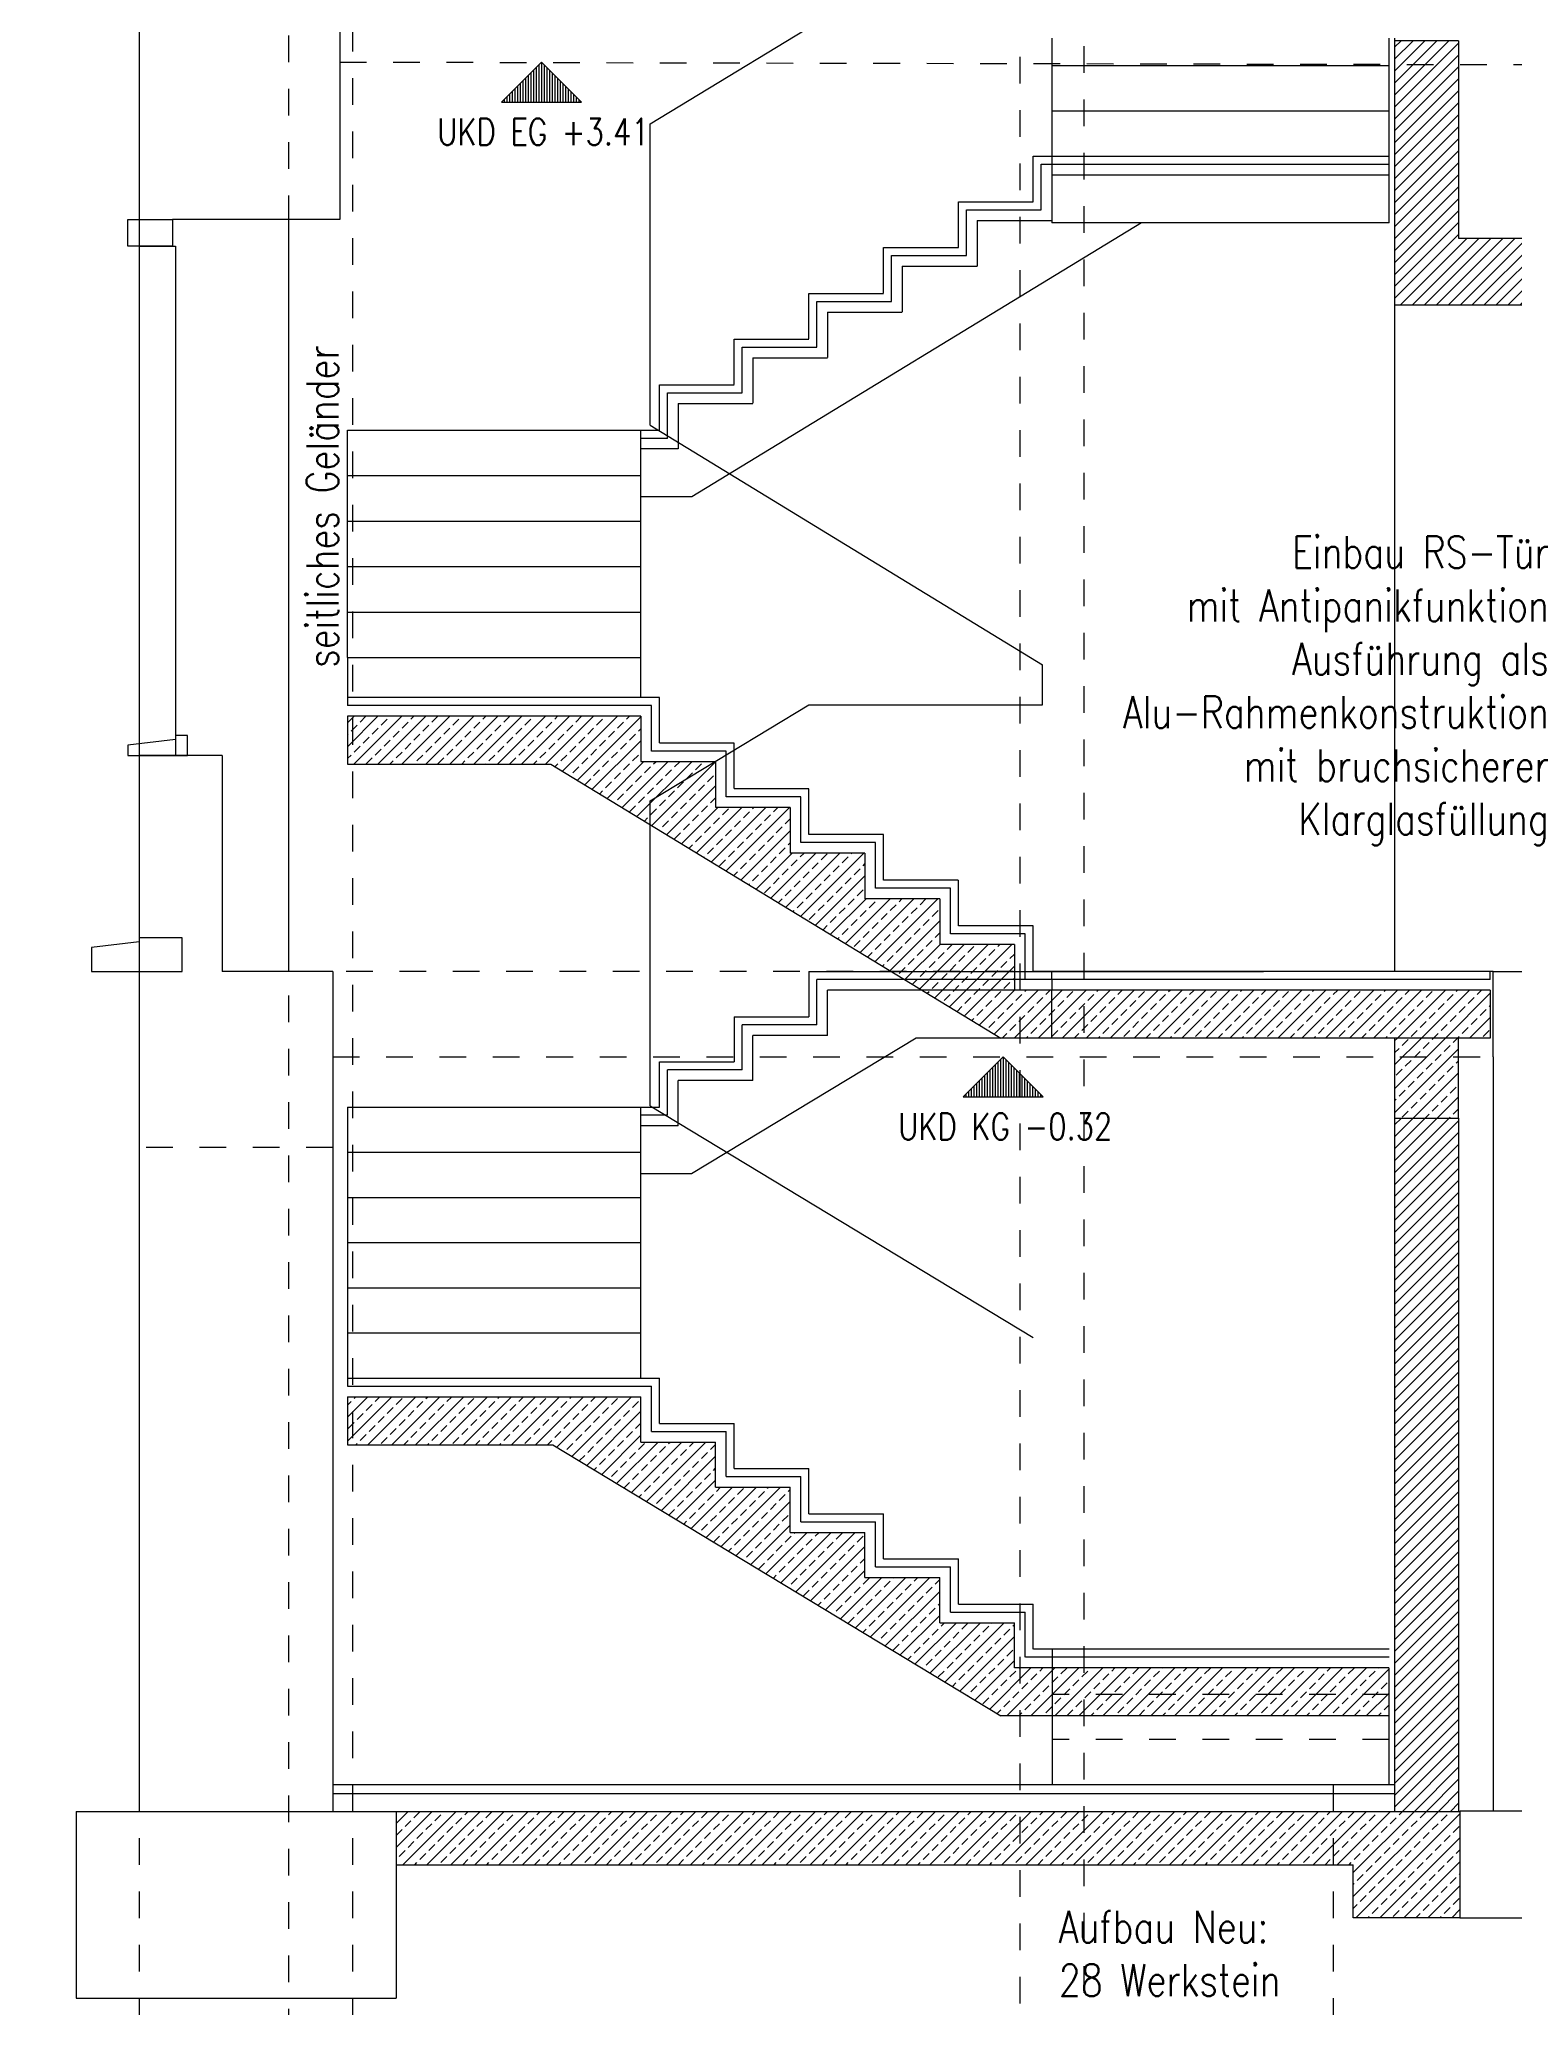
# Model space of a CAD drawing. Header units: metres. Extents: x -3551 to -3426, y -12 to 139.
# Drawn here: x -3512.56 to -3507.03, y 100.39 to 107.78 of the extents above; entities that cross this region are included whole.
import ezdxf
from ezdxf.enums import TextEntityAlignment as Align

# ---------------------------------------------------------------- set-up
doc = ezdxf.new("R2010")
doc.units = ezdxf.units.M
doc.header["$LTSCALE"] = 0.01
doc.linetypes.add('STRICHLINIE', pattern=[0.75, 0.5, -0.25])
doc.layers.get('0').update_dxf_attribs({"linetype": 'CONTINUOUS'})
for name, color, linetype in [('A_abriss', 44, 'STRICHLINIE'), ('A_ansicht', 9, 'CONTINUOUS'), ('A_bemaßung', 7, 'CONTINUOUS'), ('A_schraffur', 10, 'CONTINUOUS'), ('A_STB', 4, 'CONTINUOUS'), ('A_text', 2, 'CONTINUOUS'), ('A_treppe', 3, 'CONTINUOUS'), ('A_treppe_V2', 3, 'CONTINUOUS'), ('A_verdeckt', 8, 'CONTINUOUS'), ('A_wände', 6, 'CONTINUOUS'), ('A_WÄNDE_NEU', 6, 'CONTINUOUS'), ('CKMA0002', 7, 'CONTINUOUS')]:
    doc.layers.add(name, color=color, linetype=linetype)
doc.styles.add('SIMPLEX', font='simplex.shx', dxfattribs={"width": 0.8, "height": 0.1})
doc.styles.add('SIMPLEXD', font='SIMPLEXD.shx', dxfattribs={"width": 0.8, "height": 0.12})
doc.dimstyles.new('DIN', dxfattribs={"dimtxt": 0.03, "dimasz": 0.08, "dimexe": 0.05, "dimexo": 0.244839, "dimgap": 0.05, "dimtad": 1, "dimdec": 4, "dimrnd": 0.0025, "dimzin": 0, "dimdsep": 46, "dimtxsty": 'SIMPLEXD', "dimblk": 'DIMCROSS', "dimblk1": 'DIMCROSS', "dimblk2": 'DIMCROSS', "dimsah": 1, "dimcen": 2.5, "dimdle": 0.04, "dimclrd": 252, "dimclre": 252, "dimclrt": 252, "dimadec": 0, "dimazin": 0, "dimtfac": 1, "dimtdec": 4, "dimtix": 1, "dimtmove": 2, "dimatfit": 3, "dimldrblk": 'DIMCROSS', "dimfxl": 0, "dimtvp": 1, "dimtolj": 1, "dimtzin": 0, "dimarcsym": 0})

# ---------------------------------------------------------------- blocks, each defined once
blk = doc.blocks.new('G2_1')
at = {"layer": 'A_bemaßung', "color": 7, "linetype": 'Continuous'}
for points in [[(0, 0), (-0.15, 0.15), (0.15, 0.15), (0, 0)], [(-0.14, 0.14), (-0.14, 0.15)], [(-0.13, 0.13), (-0.13, 0.15)], [(-0.12, 0.12), (-0.12, 0.15)], [(-0.11, 0.11), (-0.11, 0.15)], [(-0.1, 0.1), (-0.1, 0.15)], [(-0.09, 0.09), (-0.09, 0.15)], [(-0.08, 0.08), (-0.08, 0.15)], [(-0.07, 0.07), (-0.07, 0.15)], [(-0.06, 0.06), (-0.06, 0.15)], [(-0.05, 0.05), (-0.05, 0.15)], [(-0.04, 0.04), (-0.04, 0.15)], [(-0.03, 0.03), (-0.03, 0.15)], [(-0.02, 0.02), (-0.02, 0.15)], [(-0.01, 0.01), (-0.01, 0.15)], [(0, 0), (0, 0.15)], [(0.01, 0.01), (0.01, 0.15)], [(0.02, 0.02), (0.02, 0.15)], [(0.03, 0.03), (0.03, 0.15)], [(0.04, 0.04), (0.04, 0.15)], [(0.05, 0.05), (0.05, 0.15)], [(0.06, 0.06), (0.06, 0.15)], [(0.07, 0.07), (0.07, 0.15)], [(0.08, 0.08), (0.08, 0.15)], [(0.09, 0.09), (0.09, 0.15)], [(0.1, 0.1), (0.1, 0.15)], [(0.11, 0.11), (0.11, 0.15)], [(0.12, 0.12), (0.12, 0.15)], [(0.13, 0.13), (0.13, 0.15)], [(0.14, 0.14), (0.14, 0.15)]]:
    blk.add_lwpolyline(points, dxfattribs=at)
blk = doc.blocks.new('DIMCROSS')
at = {"color": 0, "linetype": 'ByBlock'}
blk.add_line((-1, 0), (1, 0), dxfattribs=at)
at = {"linetype": 'ByBlock'}
blk.add_line((-0.707107, -0.707107), (0.707107, 0.707107), dxfattribs=at)
blk = doc.blocks.new('*D17')
at = {"layer": 'CKMA0002', "color": 1, "lineweight": -2}
for p, q in [((-3516.0068, 101.2301), (-3516.4568, 101.2301)), ((-3516.4068, 99.8101), (-3516.4068, 101.1501)), ((-3515.8068, 99.7301), (-3516.4568, 99.7301))]:
    blk.add_line(p, q, dxfattribs=at)
at = {"layer": 'CKMA0002', "color": 1, "lineweight": -2, "xscale": 0.08, "yscale": 0.08, "zscale": 0.08}
for p, rotation in [((-3516.4068, 101.2301), 90), ((-3516.4068, 99.7301), 270)]:
    blk.add_blockref('DIMCROSS', p, dxfattribs=dict(at, rotation=rotation))
at = {"layer": 'CKMA0002', "color": 3, "insert": (-3516.5168, 100.4801), "char_height": 0.12, "attachment_point": 5, "rotation": 90, "style": 'SIMPLEXD'}
blk.add_mtext('\\A1;1.50{\\A1\\H0.7x\\S;}', dxfattribs=at)
blk = doc.blocks.new('*D18')
at = {"layer": 'CKMA0002', "color": 1, "lineweight": -2}
for p, q in [((-3516.0068, 104.2801), (-3516.4568, 104.2801)), ((-3516.4068, 101.3101), (-3516.4068, 104.2001))]:
    blk.add_line(p, q, dxfattribs=at)
at = {"layer": 'CKMA0002', "color": 1, "lineweight": -2, "xscale": 0.08, "yscale": 0.08, "zscale": 0.08}
for p, rotation in [((-3516.4068, 104.2801), 90), ((-3516.4068, 101.2301), 270)]:
    blk.add_blockref('DIMCROSS', p, dxfattribs=dict(at, rotation=rotation))
at = {"layer": 'CKMA0002', "color": 3, "insert": (-3516.5168, 102.7551), "char_height": 0.12, "attachment_point": 5, "rotation": 90, "style": 'SIMPLEXD'}
blk.add_mtext('\\A1;3.05{\\A1\\H0.7x\\S;}', dxfattribs=at)
blk = doc.blocks.new('*D19')
at = {"layer": 'CKMA0002', "color": 1, "lineweight": -2}
for p, q in [((-3516.0068, 108.0301), (-3516.4568, 108.0301)), ((-3516.4068, 104.3601), (-3516.4068, 107.9501))]:
    blk.add_line(p, q, dxfattribs=at)
at = {"layer": 'CKMA0002', "color": 1, "lineweight": -2, "xscale": 0.08, "yscale": 0.08, "zscale": 0.08}
for p, rotation in [((-3516.4068, 108.0301), 90), ((-3516.4068, 104.2801), 270)]:
    blk.add_blockref('DIMCROSS', p, dxfattribs=dict(at, rotation=rotation))
at = {"layer": 'CKMA0002', "color": 3, "insert": (-3516.5168, 106.1551), "char_height": 0.12, "attachment_point": 5, "rotation": 90, "style": 'SIMPLEXD'}
blk.add_mtext('\\A1;3.75{\\A1\\H0.7x\\S;}', dxfattribs=at)
blk = doc.blocks.new('*D28')
at = {"layer": 'CKMA0002', "color": 1, "lineweight": -2}
for p, q in [((-3515.4173, 101.7383), (-3515.8673, 101.7383)), ((-3515.8173, 101.3101), (-3515.8173, 101.6583)), ((-3515.2173, 101.2301), (-3515.8673, 101.2301))]:
    blk.add_line(p, q, dxfattribs=at)
at = {"layer": 'CKMA0002', "color": 1, "lineweight": -2, "xscale": 0.08, "yscale": 0.08, "zscale": 0.08}
for p, rotation in [((-3515.8173, 101.7383), 90), ((-3515.8173, 101.2301), 270)]:
    blk.add_blockref('DIMCROSS', p, dxfattribs=dict(at, rotation=rotation))
at = {"layer": 'CKMA0002', "color": 3, "insert": (-3515.9273, 101.4842), "char_height": 0.12, "attachment_point": 5, "rotation": 90, "style": 'SIMPLEXD'}
blk.add_mtext('\\A1;50{\\A1\\H0.7x\\S75;}', dxfattribs=at)
blk = doc.blocks.new('*D29')
at = {"layer": 'CKMA0002', "color": 1, "lineweight": -2}
for p, q in [((-3515.4173, 102.7547), (-3515.8673, 102.7547)), ((-3515.8173, 101.8183), (-3515.8173, 102.6747))]:
    blk.add_line(p, q, dxfattribs=at)
at = {"layer": 'CKMA0002', "color": 1, "lineweight": -2, "xscale": 0.08, "yscale": 0.08, "zscale": 0.08}
for p, rotation in [((-3515.8173, 102.7547), 90), ((-3515.8173, 101.7383), 270)]:
    blk.add_blockref('DIMCROSS', p, dxfattribs=dict(at, rotation=rotation))
at = {"layer": 'CKMA0002', "color": 3, "insert": (-3515.9273, 102.2465), "char_height": 0.12, "attachment_point": 5, "rotation": 90, "style": 'SIMPLEXD'}
blk.add_mtext('\\A1;1.01{\\A1\\H0.7x\\S75;}', dxfattribs=at)
blk = doc.blocks.new('*D30')
at = {"layer": 'CKMA0002', "color": 1, "lineweight": -2}
for p, q in [((-3515.4173, 103.7711), (-3515.8673, 103.7711)), ((-3515.8173, 102.8347), (-3515.8173, 103.6911))]:
    blk.add_line(p, q, dxfattribs=at)
at = {"layer": 'CKMA0002', "color": 1, "lineweight": -2, "xscale": 0.08, "yscale": 0.08, "zscale": 0.08}
for p, rotation in [((-3515.8173, 103.7711), 90), ((-3515.8173, 102.7547), 270)]:
    blk.add_blockref('DIMCROSS', p, dxfattribs=dict(at, rotation=rotation))
at = {"layer": 'CKMA0002', "color": 3, "insert": (-3515.9273, 103.2629), "char_height": 0.12, "attachment_point": 5, "rotation": 90, "style": 'SIMPLEXD'}
blk.add_mtext('\\A1;1.01{\\A1\\H0.7x\\S75;}', dxfattribs=at)
blk = doc.blocks.new('*D31')
at = {"layer": 'CKMA0002', "color": 1, "lineweight": -2}
for p, q in [((-3515.4173, 104.2801), (-3515.8673, 104.2801)), ((-3515.8173, 103.8511), (-3515.8173, 104.2001))]:
    blk.add_line(p, q, dxfattribs=at)
at = {"layer": 'CKMA0002', "color": 1, "lineweight": -2, "xscale": 0.08, "yscale": 0.08, "zscale": 0.08}
for p, rotation in [((-3515.8173, 104.2801), 90), ((-3515.8173, 103.7711), 270)]:
    blk.add_blockref('DIMCROSS', p, dxfattribs=dict(at, rotation=rotation))
at = {"layer": 'CKMA0002', "color": 3, "insert": (-3515.9273, 104.0256), "char_height": 0.12, "attachment_point": 5, "rotation": 90, "style": 'SIMPLEXD'}
blk.add_mtext('\\A1;51{\\A1\\H0.7x\\S;}', dxfattribs=at)
blk = doc.blocks.new('*D32')
at = {"layer": 'CKMA0002', "color": 1, "lineweight": -2}
for p, q in [((-3515.4173, 105.3071), (-3515.8673, 105.3071)), ((-3515.8173, 104.3601), (-3515.8173, 105.2271))]:
    blk.add_line(p, q, dxfattribs=at)
at = {"layer": 'CKMA0002', "color": 1, "lineweight": -2, "xscale": 0.08, "yscale": 0.08, "zscale": 0.08}
for p, rotation in [((-3515.8173, 105.3071), 90), ((-3515.8173, 104.2801), 270)]:
    blk.add_blockref('DIMCROSS', p, dxfattribs=dict(at, rotation=rotation))
at = {"layer": 'CKMA0002', "color": 3, "insert": (-3515.9273, 104.7936), "char_height": 0.12, "attachment_point": 5, "rotation": 90, "style": 'SIMPLEXD'}
blk.add_mtext('\\A1;1.02{\\A1\\H0.7x\\S75;}', dxfattribs=at)
blk = doc.blocks.new('*D33')
at = {"layer": 'CKMA0002', "color": 1, "lineweight": -2}
for p, q in [((-3515.4173, 106.3096), (-3515.8673, 106.3096)), ((-3515.8173, 105.3871), (-3515.8173, 106.2296))]:
    blk.add_line(p, q, dxfattribs=at)
at = {"layer": 'CKMA0002', "color": 1, "lineweight": -2, "xscale": 0.08, "yscale": 0.08, "zscale": 0.08}
for p, rotation in [((-3515.8173, 106.3096), 90), ((-3515.8173, 105.3071), 270)]:
    blk.add_blockref('DIMCROSS', p, dxfattribs=dict(at, rotation=rotation))
at = {"layer": 'CKMA0002', "color": 3, "insert": (-3515.9273, 105.8083), "char_height": 0.12, "attachment_point": 5, "rotation": 90, "style": 'SIMPLEXD'}
blk.add_mtext('\\A1;1.00{\\A1\\H0.7x\\S25;}', dxfattribs=at)
blk = doc.blocks.new('*D34')
at = {"layer": 'CKMA0002', "color": 1, "lineweight": -2}
for p, q in [((-3515.4173, 107.3366), (-3515.8673, 107.3366)), ((-3515.8173, 106.3896), (-3515.8173, 107.2566))]:
    blk.add_line(p, q, dxfattribs=at)
at = {"layer": 'CKMA0002', "color": 1, "lineweight": -2, "xscale": 0.08, "yscale": 0.08, "zscale": 0.08}
for p, rotation in [((-3515.8173, 107.3366), 90), ((-3515.8173, 106.3096), 270)]:
    blk.add_blockref('DIMCROSS', p, dxfattribs=dict(at, rotation=rotation))
at = {"layer": 'CKMA0002', "color": 3, "insert": (-3515.9273, 106.8231), "char_height": 0.12, "attachment_point": 5, "rotation": 90, "style": 'SIMPLEXD'}
blk.add_mtext('\\A1;1.02{\\A1\\H0.7x\\S75;}', dxfattribs=at)
blk = doc.blocks.new('*D35')
at = {"layer": 'CKMA0002', "color": 1, "lineweight": -2}
for p, q in [((-3515.4173, 108.0301), (-3515.8673, 108.0301)), ((-3515.8173, 107.4166), (-3515.8173, 107.9501))]:
    blk.add_line(p, q, dxfattribs=at)
at = {"layer": 'CKMA0002', "color": 1, "lineweight": -2, "xscale": 0.08, "yscale": 0.08, "zscale": 0.08}
for p, rotation in [((-3515.8173, 108.0301), 90), ((-3515.8173, 107.3366), 270)]:
    blk.add_blockref('DIMCROSS', p, dxfattribs=dict(at, rotation=rotation))
at = {"layer": 'CKMA0002', "color": 3, "insert": (-3515.9273, 107.6833), "char_height": 0.12, "attachment_point": 5, "rotation": 90, "style": 'SIMPLEXD'}
blk.add_mtext('\\A1;69{\\A1\\H0.7x\\S25;}', dxfattribs=at)
blk = doc.blocks.new('*D94')
at = {"layer": 'CKMA0002', "color": 1, "lineweight": -2}
for p, q in [((-3497.9542, 104.0301), (-3497.5042, 104.0301)), ((-3497.5542, 101.3101), (-3497.5542, 103.9501)), ((-3498.1542, 101.2301), (-3497.5042, 101.2301))]:
    blk.add_line(p, q, dxfattribs=at)
at = {"layer": 'CKMA0002', "color": 1, "lineweight": -2, "xscale": 0.08, "yscale": 0.08, "zscale": 0.08}
for p, rotation in [((-3497.5542, 104.0301), 90), ((-3497.5542, 101.2301), 270)]:
    blk.add_blockref('DIMCROSS', p, dxfattribs=dict(at, rotation=rotation))
at = {"layer": 'CKMA0002', "color": 3, "insert": (-3497.6642, 102.6301), "char_height": 0.12, "attachment_point": 5, "rotation": 90, "style": 'SIMPLEXD'}
blk.add_mtext('\\A1;2.80{\\A1\\H0.7x\\S;}', dxfattribs=at)
blk = doc.blocks.new('*D95')
at = {"layer": 'CKMA0002', "color": 1, "lineweight": -2}
for p, q in [((-3497.5542, 104.2901), (-3497.5542, 104.3701)), ((-3497.9542, 104.2101), (-3497.5042, 104.2101)), ((-3497.5542, 104.0301), (-3497.5542, 104.2101)), ((-3497.5542, 103.9501), (-3497.5542, 103.8701))]:
    blk.add_line(p, q, dxfattribs=at)
at = {"layer": 'CKMA0002', "color": 1, "lineweight": -2, "xscale": 0.08, "yscale": 0.08, "zscale": 0.08}
for p, rotation in [((-3497.5542, 104.2101), 270), ((-3497.5542, 104.0301), 90)]:
    blk.add_blockref('DIMCROSS', p, dxfattribs=dict(at, rotation=rotation))
at = {"layer": 'CKMA0002', "color": 3, "insert": (-3497.6642, 104.1201), "char_height": 0.12, "attachment_point": 5, "rotation": 90, "style": 'SIMPLEXD'}
blk.add_mtext('\\A1;18{\\A1\\H0.7x\\S;}', dxfattribs=at)
blk = doc.blocks.new('*D96')
at = {"layer": 'CKMA0002', "color": 1, "lineweight": -2}
for p, q in [((-3497.5542, 104.3601), (-3497.5542, 104.4401)), ((-3497.9542, 104.2801), (-3497.5042, 104.2801)), ((-3497.5542, 104.2101), (-3497.5542, 104.2801)), ((-3497.5542, 104.1301), (-3497.5542, 104.0501))]:
    blk.add_line(p, q, dxfattribs=at)
at = {"layer": 'CKMA0002', "color": 1, "lineweight": -2, "xscale": 0.08, "yscale": 0.08, "zscale": 0.08}
for p, rotation in [((-3497.5542, 104.2801), 270), ((-3497.5542, 104.2101), 90)]:
    blk.add_blockref('DIMCROSS', p, dxfattribs=dict(at, rotation=rotation))
at = {"layer": 'CKMA0002', "color": 3, "insert": (-3497.6342, 104.2451), "char_height": 0.12, "attachment_point": 5, "rotation": 90, "style": 'SIMPLEXD'}
blk.add_mtext('\\A1;7{\\A1\\H0.7x\\S;}', dxfattribs=at)
blk = doc.blocks.new('*D97')
at = {"layer": 'CKMA0002', "color": 1, "lineweight": -2}
for p, q in [((-3497.9542, 106.4151), (-3497.5042, 106.4151)), ((-3497.5542, 104.3601), (-3497.5542, 106.3351))]:
    blk.add_line(p, q, dxfattribs=at)
at = {"layer": 'CKMA0002', "color": 1, "lineweight": -2, "xscale": 0.08, "yscale": 0.08, "zscale": 0.08}
for p, rotation in [((-3497.5542, 106.4151), 90), ((-3497.5542, 104.2801), 270)]:
    blk.add_blockref('DIMCROSS', p, dxfattribs=dict(at, rotation=rotation))
at = {"layer": 'CKMA0002', "color": 3, "insert": (-3497.6642, 105.3476), "char_height": 0.12, "attachment_point": 5, "rotation": 90, "style": 'SIMPLEXD'}
blk.add_mtext('\\A1;2.13{\\A1\\H0.7x\\S5;}', dxfattribs=at)
blk = doc.blocks.new('*D98')
at = {"layer": 'CKMA0002', "color": 1, "lineweight": -2}
for p, q in [((-3497.9542, 106.7801), (-3497.5042, 106.7801)), ((-3497.5542, 106.4951), (-3497.5542, 106.7001))]:
    blk.add_line(p, q, dxfattribs=at)
at = {"layer": 'CKMA0002', "color": 1, "lineweight": -2, "xscale": 0.08, "yscale": 0.08, "zscale": 0.08}
for p, rotation in [((-3497.5542, 106.7801), 90), ((-3497.5542, 106.4151), 270)]:
    blk.add_blockref('DIMCROSS', p, dxfattribs=dict(at, rotation=rotation))
at = {"layer": 'CKMA0002', "color": 3, "insert": (-3497.6642, 106.5976), "char_height": 0.12, "attachment_point": 5, "rotation": 90, "style": 'SIMPLEXD'}
blk.add_mtext('\\A1;36{\\A1\\H0.7x\\S5;}', dxfattribs=at)
blk = doc.blocks.new('*D99')
at = {"layer": 'CKMA0002', "color": 1, "lineweight": -2}
for p, q in [((-3497.9542, 107.7801), (-3497.5042, 107.7801)), ((-3497.5542, 106.8601), (-3497.5542, 107.7001))]:
    blk.add_line(p, q, dxfattribs=at)
at = {"layer": 'CKMA0002', "color": 1, "lineweight": -2, "xscale": 0.08, "yscale": 0.08, "zscale": 0.08}
for p, rotation in [((-3497.5542, 107.7801), 90), ((-3497.5542, 106.7801), 270)]:
    blk.add_blockref('DIMCROSS', p, dxfattribs=dict(at, rotation=rotation))
at = {"layer": 'CKMA0002', "color": 3, "insert": (-3497.6642, 107.2801), "char_height": 0.12, "attachment_point": 5, "rotation": 90, "style": 'SIMPLEXD'}
blk.add_mtext('\\A1;1.00{\\A1\\H0.7x\\S;}', dxfattribs=at)
blk = doc.blocks.new('*D100')
at = {"layer": 'CKMA0002', "color": 1, "lineweight": -2}
for p, q in [((-3497.5542, 108.0401), (-3497.5542, 108.1201)), ((-3497.9542, 107.9601), (-3497.5042, 107.9601)), ((-3497.5542, 107.7801), (-3497.5542, 107.9601)), ((-3497.5542, 107.7001), (-3497.5542, 107.6201))]:
    blk.add_line(p, q, dxfattribs=at)
at = {"layer": 'CKMA0002', "color": 1, "lineweight": -2, "xscale": 0.08, "yscale": 0.08, "zscale": 0.08}
for p, rotation in [((-3497.5542, 107.9601), 270), ((-3497.5542, 107.7801), 90)]:
    blk.add_blockref('DIMCROSS', p, dxfattribs=dict(at, rotation=rotation))
at = {"layer": 'CKMA0002', "color": 3, "insert": (-3497.6642, 107.8701), "char_height": 0.12, "attachment_point": 5, "rotation": 90, "style": 'SIMPLEXD'}
blk.add_mtext('\\A1;18{\\A1\\H0.7x\\S;}', dxfattribs=at)

msp = doc.modelspace()

# ---------------------------------------------------------------- hatches: boundary and pattern name
at = {"layer": 'A_schraffur'}
h = msp.add_hatch(dxfattribs=at)
h.set_pattern_fill('ANSI31', color=256, scale=0.01, style=0)
h.paths.add_polyline_path([(-3507.2408, 107.77007), (-3507.48079, 107.77007), (-3507.48079, 107.68146), (-3507.2408, 107.68094)])
h.paths.add_polyline_path([(-3507.2408, 107.68094), (-3507.48079, 107.68146), (-3507.48078, 106.78007), (-3506.84078, 106.78007), (-3506.84078, 106.41507), (-3506.66578, 106.41507), (-3506.66578, 107.70007), (-3506.84078, 107.70007), (-3506.84078, 107.03007), (-3507.24079, 107.03007)])
h = msp.add_hatch(dxfattribs=at)
h.set_pattern_fill('ANSI33', color=256, scale=0.01, style=0)
edge = h.paths.add_edge_path()
edge.add_line((-3511.40604, 105.23707), (-3511.40604, 105.05707))
edge.add_line((-3510.30603, 105.23707), (-3511.40604, 105.23707))
edge.add_line((-3511.40604, 105.05707), (-3510.64308, 105.05707))
edge.add_line((-3510.64308, 105.05707), (-3508.95652, 104.03007))
edge.add_line((-3510.30603, 105.23707), (-3510.30603, 105.06657))
edge.add_line((-3510.02603, 105.06577), (-3510.30603, 105.06577))
edge.add_line((-3510.02603, 105.06577), (-3510.02603, 104.89527))
edge.add_line((-3509.74603, 104.89447), (-3510.02603, 104.89447))
edge.add_line((-3509.74603, 104.89447), (-3509.74603, 104.72397))
edge.add_line((-3509.46603, 104.72317), (-3509.74603, 104.72317))
edge.add_line((-3509.46603, 104.72317), (-3509.46603, 104.55267))
edge.add_line((-3509.18603, 104.55187), (-3509.46603, 104.55187))
edge.add_line((-3509.18603, 104.55187), (-3509.18603, 104.38137))
edge.add_line((-3508.90603, 104.38057), (-3509.18603, 104.38057))
edge.add_line((-3508.90603, 104.38057), (-3508.90603, 104.21007))
edge.add_line((-3507.12204, 104.21007), (-3508.90603, 104.21007))
edge.add_line((-3507.12204, 104.03007), (-3508.95652, 104.03007))
edge.add_line((-3507.12076, 104.03007), (-3507.12076, 104.21007))
h = msp.add_hatch(dxfattribs=at)
h.set_pattern_fill('ANSI33', color=256, scale=0.01, style=0)
h.paths.add_polyline_path([(-3507.24079, 104.03007), (-3507.48078, 104.03007), (-3507.48078, 103.96007), (-3507.24079, 103.96007)])
h.paths.add_polyline_path([(-3507.24079, 103.96007), (-3507.48078, 103.96007), (-3507.48078, 103.73007), (-3507.24079, 103.73007)])
h.paths.add_polyline_path([(-3506.43578, 101.13125), (-3506.73578, 101.13125), (-3506.73578, 100.73125), (-3506.43578, 100.73125)])
h = msp.add_hatch(dxfattribs=at)
h.set_pattern_fill('ANSI31', color=256, scale=0.01, style=0)
h.paths.add_polyline_path([(-3507.24079, 103.73007), (-3507.48078, 103.73007), (-3507.48077, 101.13007), (-3507.24078, 101.13007)])
h = msp.add_hatch(dxfattribs=at)
h.set_pattern_fill('ANSI33', color=256, scale=0.01, style=0)
edge = h.paths.add_edge_path()
edge.add_line((-3511.40601, 102.68467), (-3511.40601, 102.50467))
edge.add_line((-3511.40601, 102.68467), (-3510.306, 102.68467))
edge.add_line((-3510.306, 102.51527), (-3510.306, 102.68467))
edge.add_line((-3510.306, 102.51527), (-3510.026, 102.51527))
edge.add_line((-3510.026, 102.34587), (-3510.026, 102.51527))
edge.add_line((-3510.026, 102.34587), (-3509.746, 102.34587))
edge.add_line((-3509.746, 102.17647), (-3509.746, 102.34587))
edge.add_line((-3509.746, 102.17647), (-3509.466, 102.17647))
edge.add_line((-3509.466, 102.00707), (-3509.466, 102.17647))
edge.add_line((-3509.466, 102.00707), (-3509.186, 102.00707))
edge.add_line((-3509.186, 101.83767), (-3509.186, 102.00707))
edge.add_line((-3509.186, 101.83767), (-3508.906, 101.83767))
edge.add_line((-3508.906, 101.66827), (-3508.906, 101.83767))
edge.add_line((-3507.50202, 101.66827), (-3508.906, 101.66827))
edge.add_line((-3507.50077, 101.48827), (-3507.50077, 101.66827))
edge.add_line((-3507.50202, 101.48827), (-3508.95621, 101.48827))
edge.add_line((-3510.63621, 102.50467), (-3508.95621, 101.48827))
edge.add_line((-3511.40602, 102.50467), (-3510.63621, 102.50467))
h = msp.add_hatch(dxfattribs=at)
h.set_pattern_fill('ANSI33', color=256, scale=0.01, style=0)
h.paths.add_polyline_path([(-3508.88541, 101.13007), (-3511.22355, 101.13007), (-3511.22355, 100.93007), (-3508.88541, 100.93007)])
h.paths.add_polyline_path([(-3508.64541, 101.13007), (-3508.88541, 101.13007), (-3508.88541, 100.93007), (-3508.64541, 100.93007)])
h.paths.add_polyline_path([(-3507.71036, 101.13007), (-3508.64541, 101.13007), (-3508.64541, 100.93007), (-3507.71036, 100.93007)])
h.paths.add_polyline_path([(-3507.23578, 101.13007), (-3507.71036, 101.13007), (-3507.71036, 100.93007), (-3507.63578, 100.93007), (-3507.63578, 100.73125), (-3507.23578, 100.73125)])

# ---------------------------------------------------------------- linework, layer by layer
at = {"layer": 'A_abriss'}
for p, q in [((-3511.43473, 107.69007), (-3506.84078, 107.68007)), ((-3507.11076, 104.28007), (-3511.46053, 104.28007)), ((-3511.46053, 103.96007), (-3507.11076, 103.96007))]:
    msp.add_line(p, q, dxfattribs=at)
at = {"layer": 'A_ansicht'}
for p, q in [((-3510.27103, 107.45882), (-3509.50485, 107.92399)), ((-3510.27103, 106.32848, 0), (-3510.27103, 107.45882, 0)), ((-3507.48078, 106.78007), (-3507.48078, 104.28007)), ((-3510.27103, 106.32848, 0), (-3508.80103, 105.42916, 0)), ((-3508.80103, 105.28007, 0), (-3508.80103, 105.42916, 0)), ((-3510.27102, 104.91922), (-3509.67668, 105.28007)), ((-3509.67668, 105.28007, 0), (-3508.80103, 105.28007, 0)), ((-3510.27102, 103.77586, 0), (-3510.27102, 104.91922, 0)), ((-3508.76601, 104.25007, 0), (-3508.76601, 104.21007, 0)), ((-3510.27102, 103.77586, 0), (-3508.836, 102.90767))]:
    msp.add_line(p, q, dxfattribs=at)
at = {"layer": 'A_ansicht', "color": 9, "linetype": 'Continuous'}
for p, q in [((-3511.62728, 107.10007), (-3511.62728, 104.28007)), ((-3512.18667, 107.00007), (-3512.18667, 105.09007)), ((-3512.05093, 107.00007), (-3512.05093, 105.09007))]:
    msp.add_line(p, q, dxfattribs=at)
at = {"layer": 'A_STB', "color": 1}
for p, q in [((-3508.76603, 107.26656, 0), (-3507.50078, 107.26656, 0)), ((-3508.76603, 107.26656, 0), (-3508.76603, 107.09606, 0)), ((-3508.42898, 107.08656), (-3510.11554, 106.05957)), ((-3509.04603, 107.09526, 0), (-3508.76603, 107.09526, 0)), ((-3509.04603, 107.09526, 0), (-3509.04603, 106.92476, 0)), ((-3509.32603, 106.92396, 0), (-3509.04603, 106.92396, 0)), ((-3509.32603, 106.92396, 0), (-3509.32603, 106.75346, 0)), ((-3509.60603, 106.75266, 0), (-3509.32603, 106.75266, 0)), ((-3509.60603, 106.75266, 0), (-3509.60603, 106.58216, 0)), ((-3509.88603, 106.58136, 0), (-3509.60603, 106.58136, 0)), ((-3509.88603, 106.58136, 0), (-3509.88603, 106.41086, 0)), ((-3510.16603, 106.41007), (-3509.88603, 106.41007)), ((-3510.16603, 106.41007), (-3510.16603, 106.23957)), ((-3510.16603, 106.23957), (-3510.30603, 106.23957, 0)), ((-3510.11554, 106.05957), (-3510.30603, 106.05957, 0)), ((-3509.67602, 104.28007, 0), (-3508.83475, 104.28007, 0)), ((-3509.67602, 104.28007, 0), (-3509.67602, 104.10987, 0)), ((-3508.86475, 104.25007, 0), (-3509.64602, 104.25007, 0)), ((-3509.64602, 104.07987, 0), (-3509.64602, 104.25007, 0)), ((-3509.60602, 104.03987, 0), (-3509.60602, 104.21007, 0)), ((-3508.90475, 104.21007, 0), (-3509.60602, 104.21007, 0)), ((-3509.95602, 104.10987, 0), (-3509.67602, 104.10987, 0)), ((-3509.95602, 104.10987, 0), (-3509.95602, 103.94047, 0)), ((-3509.64602, 104.07987, 0), (-3509.92602, 104.07987, 0)), ((-3509.92602, 103.91047, 0), (-3509.92602, 104.07987, 0)), ((-3509.27448, 104.03007, 0), (-3510.1158, 103.52107, 0)), ((-3509.88602, 103.87047, 0), (-3509.88602, 104.03987, 0)), ((-3509.60602, 104.03987, 0), (-3509.88602, 104.03987, 0)), ((-3508.95524, 104.03007, 0), (-3509.27551, 104.03007, 0)), ((-3510.23602, 103.77107), (-3510.23602, 103.94047)), ((-3510.20602, 103.74107), (-3510.20602, 103.91047)), ((-3510.16602, 103.70107, 0), (-3510.16602, 103.87047)), ((-3510.30601, 103.77107, 0), (-3510.23602, 103.77107)), ((-3510.20602, 103.74107, 0), (-3510.30601, 103.74107, 0)), ((-3510.16602, 103.70107, 0), (-3510.30601, 103.70107, 0)), ((-3510.1158, 103.52107, 0), (-3510.30601, 103.52107, 0))]:
    msp.add_line(p, q, dxfattribs=at)
at = {"layer": 'A_STB'}
for p, q in [((-3510.30603, 105.23707), (-3511.40604, 105.23707, 0)), ((-3511.40604, 105.23707, 0), (-3511.40604, 105.05707, 0)), ((-3510.30603, 105.23707), (-3510.30603, 105.06657)), ((-3511.40604, 105.05707, 0), (-3510.64308, 105.05707, 0)), ((-3510.64308, 105.05707, 0), (-3508.95652, 104.03007, 0)), ((-3510.02603, 105.06577, 0), (-3510.30603, 105.06577, 0)), ((-3510.02603, 105.06577, 0), (-3510.02603, 104.89527, 0)), ((-3509.74603, 104.89447, 0), (-3510.02603, 104.89447, 0)), ((-3509.74603, 104.89447, 0), (-3509.74603, 104.72397, 0)), ((-3509.46603, 104.72317, 0), (-3509.74603, 104.72317, 0)), ((-3509.46603, 104.72317, 0), (-3509.46603, 104.55267, 0)), ((-3509.18603, 104.55187, 0), (-3509.46603, 104.55187, 0)), ((-3509.18603, 104.55187, 0), (-3509.18603, 104.38137, 0)), ((-3508.90603, 104.38057, 0), (-3509.18603, 104.38057, 0)), ((-3508.90603, 104.38057, 0), (-3508.90603, 104.21007, 0)), ((-3507.12204, 104.21007), (-3508.90603, 104.21007, 0)), ((-3508.76601, 104.03007, 0), (-3508.76601, 104.21007, 0)), ((-3507.12076, 104.03007, 0), (-3507.12076, 104.21007)), ((-3507.12204, 104.03007, 0), (-3508.95652, 104.03007, 0)), ((-3507.48078, 104.03007, 0), (-3507.48078, 103.73007, 0)), ((-3507.24079, 103.73007, 0), (-3507.24079, 104.03007, 0)), ((-3507.48078, 103.73007, 0), (-3507.24079, 103.73007, 0)), ((-3511.40601, 102.68467, 0), (-3510.306, 102.68467, 0)), ((-3511.40601, 102.68467, 0), (-3511.40601, 102.50467)), ((-3510.306, 102.51527, 0), (-3510.306, 102.68467, 0)), ((-3511.40602, 102.50467, 0), (-3510.63621, 102.50467, 0)), ((-3510.63621, 102.50467, 0), (-3508.95621, 101.48827, 0)), ((-3510.306, 102.51527, 0), (-3510.026, 102.51527, 0)), ((-3510.026, 102.34587, 0), (-3510.026, 102.51527, 0)), ((-3510.026, 102.34587, 0), (-3509.746, 102.34587, 0)), ((-3509.746, 102.17647, 0), (-3509.746, 102.34587, 0)), ((-3509.746, 102.17647, 0), (-3509.466, 102.17647, 0)), ((-3509.466, 102.00707, 0), (-3509.466, 102.17647, 0)), ((-3509.466, 102.00707, 0), (-3509.186, 102.00707, 0)), ((-3509.186, 101.83767, 0), (-3509.186, 102.00707, 0)), ((-3509.186, 101.83767, 0), (-3508.906, 101.83767, 0)), ((-3508.906, 101.66827, 0), (-3508.906, 101.83767)), ((-3507.50202, 101.66827, 0), (-3508.906, 101.66827, 0)), ((-3507.50077, 101.48827), (-3507.50077, 101.66827)), ((-3507.50202, 101.48827, 0), (-3508.95621, 101.48827, 0)), ((-3511.22355, 101.13007), (-3507.23578, 101.13007, 0)), ((-3507.23578, 101.13007, 0), (-3507.23578, 100.73125, 0)), ((-3511.22355, 100.93007), (-3507.63578, 100.93007, 0)), ((-3507.63578, 100.73125, 0), (-3507.63578, 100.93007, 0)), ((-3507.23578, 100.73125, 0), (-3507.63578, 100.73125, 0))]:
    msp.add_line(p, q, dxfattribs=at)
at = {"layer": 'A_treppe'}
for p, q in [((-3507.48077, 101.23007), (-3511.46053, 101.23007)), ((-3507.48077, 101.19653), (-3511.46053, 101.19653))]:
    msp.add_line(p, q, dxfattribs=at)
at = {"layer": 'A_treppe_V2', "color": 2}
for p, q in [((-3508.76603, 107.78007, 0), (-3508.76603, 107.08656, 0)), ((-3507.50078, 107.08656), (-3507.50078, 107.78007, 0)), ((-3507.50078, 107.08656), (-3508.76603, 107.08656, 0))]:
    msp.add_line(p, q, dxfattribs=at)
at = {"layer": 'A_treppe_V2', "color": 10}
for p, q in [((-3508.76603, 107.67756, 0), (-3507.50078, 107.67756, 0)), ((-3508.76603, 107.50706, 0), (-3507.50078, 107.50706, 0)), ((-3508.83603, 107.33656, 0), (-3507.57078, 107.33656, 0)), ((-3511.40604, 105.45707), (-3511.40604, 106.30957)), ((-3511.40604, 106.30957), (-3510.30603, 106.30957, 0)), ((-3510.30603, 105.30707), (-3510.30603, 106.30957)), ((-3511.40604, 106.13907), (-3510.30603, 106.13907, 0)), ((-3511.40604, 105.96857), (-3510.30603, 105.96857, 0)), ((-3511.40604, 105.79807), (-3510.30603, 105.79807, 0)), ((-3511.40604, 105.62757), (-3510.30603, 105.62757, 0)), ((-3511.40604, 105.45707), (-3510.30603, 105.45707, 0)), ((-3511.40604, 105.45707, 0), (-3511.40604, 105.30707, 0)), ((-3510.23602, 103.94047), (-3509.95602, 103.94047, 0)), ((-3509.92602, 103.91047, 0), (-3510.20602, 103.91047, 0)), ((-3509.88602, 103.87047, 0), (-3510.16602, 103.87047, 0)), ((-3511.40601, 103.77107), (-3510.30601, 103.77107, 0)), ((-3511.40601, 103.77107), (-3511.40601, 102.92407)), ((-3510.30601, 102.75467), (-3510.30601, 103.77107)), ((-3511.40601, 103.60167), (-3510.30601, 103.60167, 0)), ((-3511.40601, 103.43227), (-3510.30601, 103.43227, 0)), ((-3511.40601, 103.26287), (-3510.30601, 103.26287, 0)), ((-3511.40601, 103.09347), (-3510.30601, 103.09347, 0)), ((-3511.40601, 102.92407), (-3510.30601, 102.92407, 0)), ((-3511.40601, 102.92407, 0), (-3511.40601, 102.75467, 0)), ((-3508.76478, 101.73827, 0), (-3508.76478, 101.23007, 0)), ((-3507.50077, 101.23007), (-3507.50077, 101.48827))]:
    msp.add_line(p, q, dxfattribs=at)
at = {"layer": 'A_treppe_V2', "color": 1}
for p, q in [((-3508.83603, 107.16606, 0), (-3508.83603, 107.33656, 0)), ((-3508.83603, 107.33656, 0), (-3507.50078, 107.33656, 0)), ((-3508.80603, 107.30656, 0), (-3507.50078, 107.30656, 0)), ((-3508.80603, 107.13526, 0), (-3508.80603, 107.30656, 0)), ((-3509.11603, 106.99476, 0), (-3509.11603, 107.16526, 0)), ((-3509.11603, 107.16526, 0), (-3508.83603, 107.16526, 0)), ((-3509.08603, 107.13526, 0), (-3508.80603, 107.13526, 0)), ((-3509.08603, 106.96396, 0), (-3509.08603, 107.13526, 0)), ((-3509.39603, 106.82346, 0), (-3509.39603, 106.99396, 0)), ((-3509.39603, 106.99396, 0), (-3509.11603, 106.99396, 0)), ((-3509.36603, 106.96396, 0), (-3509.08603, 106.96396, 0)), ((-3509.36603, 106.79266, 0), (-3509.36603, 106.96396, 0)), ((-3509.67603, 106.65216, 0), (-3509.67603, 106.82266, 0)), ((-3509.67603, 106.82266, 0), (-3509.39603, 106.82266, 0)), ((-3509.64603, 106.79266, 0), (-3509.36603, 106.79266, 0)), ((-3509.64603, 106.62136, 0), (-3509.64603, 106.79266, 0)), ((-3509.95603, 106.48086, 0), (-3509.95603, 106.65136, 0)), ((-3509.95603, 106.65136, 0), (-3509.67603, 106.65136, 0)), ((-3509.92603, 106.62136, 0), (-3509.64603, 106.62136, 0)), ((-3509.92603, 106.45007, 0), (-3509.92603, 106.62136, 0)), ((-3510.23603, 106.30957), (-3510.23603, 106.48007)), ((-3510.23603, 106.48007), (-3509.95603, 106.48007)), ((-3510.20603, 106.45007), (-3509.92603, 106.45007)), ((-3510.20603, 106.27877), (-3510.20603, 106.45007)), ((-3510.30603, 106.30957, 0), (-3510.23603, 106.30957)), ((-3510.20603, 106.27877), (-3510.30603, 106.27877, 0))]:
    msp.add_line(p, q, dxfattribs=at)
at = {"layer": 'A_treppe_V2'}
for p, q in [((-3510.23603, 105.30707), (-3511.40604, 105.30707, 0)), ((-3511.40604, 105.30707), (-3511.40604, 105.27707)), ((-3510.26603, 105.27707), (-3511.40604, 105.27707, 0)), ((-3510.26603, 105.10577), (-3510.26603, 105.27707)), ((-3510.23603, 105.13657), (-3510.23603, 105.30707)), ((-3509.98603, 105.10577, 0), (-3510.26603, 105.10577, 0)), ((-3509.95603, 105.13577, 0), (-3510.23603, 105.13577, 0)), ((-3509.98603, 104.93447, 0), (-3509.98603, 105.10577, 0)), ((-3509.95603, 104.96527, 0), (-3509.95603, 105.13577, 0)), ((-3509.67603, 104.96447, 0), (-3509.95603, 104.96447, 0)), ((-3509.67603, 104.79397, 0), (-3509.67603, 104.96447, 0)), ((-3509.70603, 104.93447, 0), (-3509.98603, 104.93447, 0)), ((-3509.70603, 104.76317, 0), (-3509.70603, 104.93447, 0)), ((-3509.42603, 104.76317, 0), (-3509.70603, 104.76317, 0)), ((-3509.39603, 104.79317, 0), (-3509.67603, 104.79317, 0)), ((-3509.42603, 104.59187, 0), (-3509.42603, 104.76317, 0)), ((-3509.39603, 104.62267, 0), (-3509.39603, 104.79317, 0)), ((-3509.14603, 104.59187, 0), (-3509.42603, 104.59187, 0)), ((-3509.11706, 104.62187, 0), (-3509.39706, 104.62187, 0)), ((-3509.14603, 104.42057, 0), (-3509.14603, 104.59187, 0)), ((-3509.11603, 104.45137, 0), (-3509.11603, 104.62187, 0)), ((-3508.83603, 104.45057, 0), (-3509.11603, 104.45057, 0)), ((-3508.83603, 104.28007, 0), (-3508.83603, 104.45057, 0)), ((-3508.86603, 104.42057, 0), (-3509.14603, 104.42057, 0)), ((-3508.86603, 104.25007, 0), (-3508.86603, 104.42057, 0)), ((-3507.12204, 104.25007, 0), (-3508.86603, 104.25007, 0)), ((-3507.12204, 104.28007), (-3508.83603, 104.28007, 0)), ((-3508.76601, 104.25007, 0), (-3508.76601, 104.28007, 0)), ((-3507.12204, 104.25007, 0), (-3507.12204, 104.28007)), ((-3511.40601, 102.75467, 0), (-3510.236, 102.75467, 0)), ((-3511.40601, 102.75467, 0), (-3511.40601, 102.72467, 0)), ((-3510.236, 102.58527, 0), (-3510.236, 102.75467, 0)), ((-3511.40602, 102.72467, 0), (-3510.266, 102.72467, 0)), ((-3510.266, 102.55527, 0), (-3510.266, 102.72467, 0)), ((-3510.266, 102.55527, 0), (-3509.986, 102.55527, 0)), ((-3510.236, 102.58527, 0), (-3509.956, 102.58527, 0)), ((-3509.986, 102.38587, 0), (-3509.986, 102.55527, 0)), ((-3509.956, 102.41587, 0), (-3509.956, 102.58527, 0)), ((-3509.986, 102.38587, 0), (-3509.706, 102.38587, 0)), ((-3509.956, 102.41587, 0), (-3509.676, 102.41587, 0)), ((-3509.706, 102.21647, 0), (-3509.706, 102.38587, 0)), ((-3509.676, 102.24647, 0), (-3509.676, 102.41587, 0)), ((-3509.676, 102.24647, 0), (-3509.396, 102.24647, 0)), ((-3509.396, 102.07707, 0), (-3509.396, 102.24647, 0)), ((-3509.706, 102.21647, 0), (-3509.426, 102.21647, 0)), ((-3509.426, 102.04707, 0), (-3509.426, 102.21647, 0)), ((-3509.426, 102.04707, 0), (-3509.146, 102.04707)), ((-3509.396, 102.07707, 0), (-3509.116, 102.07707)), ((-3509.146, 101.87767, 0), (-3509.146, 102.04707, 0)), ((-3509.116, 101.90767, 0), (-3509.116, 102.07707, 0)), ((-3509.146, 101.87767, 0), (-3508.866, 101.87767)), ((-3509.116, 101.90767, 0), (-3508.836, 101.90767)), ((-3508.866, 101.70827, 0), (-3508.866, 101.87767, 0)), ((-3508.836, 101.73827), (-3508.836, 101.90767)), ((-3507.50077, 101.73827, 0), (-3508.83475, 101.73827, 0)), ((-3507.50077, 101.70827, 0), (-3508.86475, 101.70827, 0))]:
    msp.add_line(p, q, dxfattribs=at)
at = {"layer": 'A_treppe_V2', "linetype": 'Continuous'}
msp.add_line((-3508.83603, 104.28007, 0), (-3507.97242, 104.28007), dxfattribs=at)
at = {"layer": 'A_treppe_V2', "color": 10, "linetype": 'STRICHLINIE'}
for p, q in [((-3507.50077, 101.56887, 0), (-3508.76478, 101.56887, 0)), ((-3507.50077, 101.39947, 0), (-3508.76478, 101.39947, 0))]:
    msp.add_line(p, q, dxfattribs=at)
at = {"layer": 'A_verdeckt', "linetype": 'STRICHLINIE'}
for p, q in [((-3511.46043, 103.62007), (-3512.18657, 103.62007)), ((-3512.18667, 101.23007), (-3512.18667, 98.9468)), ((-3507.71036, 101.23007), (-3507.71036, 98.9468))]:
    msp.add_line(p, q, dxfattribs=at)
for points in [[(-3511.62541, 126.15004), (-3508.64541, 126.15004), (-3508.64541, 99.49007), (-3511.62541, 99.49007)], [(-3511.38541, 125.91007), (-3508.88541, 125.91007), (-3508.88541, 99.73007), (-3511.38541, 99.73007)]]:
    msp.add_lwpolyline(points, close=True, dxfattribs=at)
at = {"layer": 'A_wände'}
for p, q in [((-3512.18667, 108.79007), (-3512.18667, 107.00007)), ((-3511.87595, 105.09007), (-3512.18667, 105.09007)), ((-3512.18667, 105.09007), (-3512.18667, 101.13007)), ((-3511.87595, 105.09007), (-3511.87595, 104.28007)), ((-3511.46053, 104.28007), (-3511.87595, 104.28007)), ((-3511.46053, 104.28007), (-3511.46053, 101.13007)), ((-3507.11076, 103.96007), (-3507.11076, 104.28007))]:
    msp.add_line(p, q, dxfattribs=at)
at = {"layer": 'A_wände', "linetype": 'Continuous'}
for p, q in [((-3512.18667, 107.00007), (-3512.05093, 107.00007)), ((-3507.11076, 104.28007), (-3499.8289, 104.28007)), ((-3507.11076, 103.96007), (-3507.11076, 101.13125, 0))]:
    msp.add_line(p, q, dxfattribs=at)
at = {"layer": 'A_wände', "color": 3, "linetype": 'Continuous'}
for p, q in [((-3512.42355, 101.13007), (-3511.22355, 101.13007)), ((-3512.42355, 101.13007), (-3512.42355, 100.43007)), ((-3511.22355, 101.13007), (-3511.22355, 100.43007)), ((-3512.42355, 100.43007), (-3511.22355, 100.43007))]:
    msp.add_line(p, q, dxfattribs=at)
at = {"layer": 'A_wände', "linetype": 'Continuous'}
msp.add_lwpolyline([(-3511.83108, 108.03007), (-3511.43473, 108.03007), (-3511.43473, 107.10007), (-3512.06154, 107.10007), (-3512.06154, 107.00007)], dxfattribs=at)
at = {"layer": 'A_wände', "color": 2}
msp.add_lwpolyline([(-3512.06154, 107.00007), (-3512.22974, 107.00007), (-3512.22974, 107.10007), (-3512.06154, 107.10007)], close=True, dxfattribs=at)
for points in [[(-3512.22974, 105.09007), (-3512.00546, 105.09007), (-3512.00546, 105.16507), (-3512.05097, 105.16507), (-3512.05097, 105.15006), (-3512.22974, 105.1286), (-3512.22974, 105.09007)], [(-3512.36545, 104.28007), (-3512.02626, 104.28007), (-3512.02626, 104.40612), (-3512.18667, 104.40612), (-3512.18667, 104.39111), (-3512.36545, 104.36965), (-3512.36545, 104.28007)]]:
    msp.add_lwpolyline(points, dxfattribs=at)
at = {"layer": 'A_wände', "color": 3}
msp.add_lwpolyline([(-3506.73578, 101.13125), (-3507.23578, 101.13125), (-3507.23578, 100.73125), (-3506.73578, 100.73125)], close=True, dxfattribs=at)
at = {"layer": 'A_WÄNDE_NEU'}
for p, q in [((-3507.48079, 107.78007), (-3507.48078, 106.78007)), ((-3507.2408, 107.77007, 0), (-3507.48079, 107.77007, 0)), ((-3507.2408, 107.77007), (-3507.24079, 107.03007)), ((-3507.24079, 107.03007), (-3506.84078, 107.03007)), ((-3507.48078, 106.78007), (-3506.84078, 106.78007)), ((-3507.48078, 103.73007, 0), (-3507.48077, 101.13007, 0)), ((-3507.24079, 103.73007, 0), (-3507.24078, 101.13125, 0))]:
    msp.add_line(p, q, dxfattribs=at)

# ---------------------------------------------------------------- block references
at = {"layer": 'A_bemaßung', "color": 7, "yscale": -1, "rotation": 1.015187933717243e-11}
for p in [(-3510.67882, 107.69007), (-3508.94752, 103.96007)]:
    msp.add_blockref('G2_1', p, dxfattribs=at)

# ---------------------------------------------------------------- texts
at = {"layer": 'A_bemaßung', "color": 7, "linetype": 'Continuous', "style": 'SIMPLEX', "width": 0.8}
for s, p in [('UKD EG +3.41', (-3510.67144, 107.34848)), ('UKD KG -0.32', (-3508.94014, 103.61848))]:
    msp.add_text(s, height=0.1, dxfattribs=at).set_placement(p, align=Align.BOTTOM_CENTER)
at = {"layer": 'A_text', "linetype": 'Continuous', "insert": (-3511.56017, 105.41795), "char_height": 0.12, "width": 2.2328, "attachment_point": 1, "rotation": 90, "style": 'SIMPLEX'}
msp.add_mtext('seitliches Geländer', dxfattribs=at)
at = {"layer": 'A_text', "linetype": 'Continuous', "char_height": 0.12, "style": 'SIMPLEX'}
for s, insert, width, attachment_point in [('Einbau RS-Tür\\Pmit Antipanikfunktion\\PAusführung als Alu-Rahmenkonstruktion mit bruchsicherer Klarglasfüllung', (-3506.9025, 105.91244, 0), 1.6276, 3), ('Aufbau Neu:\\P28 Werkstein\\P22 Mörtelbett\\P45 Estrich\\P5  Abdichtung\\P20 Bodenplatte', (-3508.73932, 100.75719), 1.4491, 1)]:
    msp.add_mtext(s, dxfattribs=dict(at, insert=insert, width=width, attachment_point=attachment_point))

# ---------------------------------------------------------------- dimensions: what is measured, and where the dimension line sits
at = {"layer": 'CKMA0002'}
for base, p1, p2, text, override, picture, middle in [((-3516.40679, 108.03007), (-3503.13566, 104.28007), (-3503.14417, 108.03007), '3.75{\\A1\\H0.7x\\S;}', {"dimexo": 12.862622, "dimse1": 1, "dimclrd": 1, "dimclre": 1, "dimclrt": 3}, '*D19', (-3516.51679, 106.15507)), ((-3515.81733, 108.03007), (-3508.3589, 107.33656), (-3508.3589, 108.03007), '69{\\A1\\H0.7x\\S25;}', {"dimexo": 7.058421, "dimse1": 1, "dimclrd": 1, "dimclre": 1, "dimclrt": 3}, '*D35', (-3515.92733, 107.68332)), ((-3497.55425, 107.96007), (-3507.62614, 107.78007), (-3507.67065, 107.96007), '18{\\A1\\H0.7x\\S;}', {"dimexo": 9.716402, "dimse1": 1, "dimclrd": 1, "dimclre": 1, "dimclrt": 3}, '*D100', (-3497.66425, 107.87007)), ((-3497.55425, 107.78007), (-3507.48078, 106.78007), (-3507.62614, 107.78007), '1.00{\\A1\\H0.7x\\S;}', {"dimexo": 9.671895, "dimse1": 1, "dimclrd": 1, "dimclre": 1, "dimclrt": 3}, '*D99', (-3497.66425, 107.28007)), ((-3515.81733, 107.33656), (-3510.69788, 106.30957), (-3508.3589, 107.33656), '1.02{\\A1\\H0.7x\\S75;}', {"dimexo": 7.058421, "dimse1": 1, "dimclrd": 1, "dimclre": 1, "dimclrt": 3}, '*D34', (-3515.92733, 106.82306)), ((-3497.55425, 106.78007), (-3506.66578, 106.41507), (-3507.48078, 106.78007), '36{\\A1\\H0.7x\\S5;}', {"dimexo": 9.526532, "dimse1": 1, "dimclrd": 1, "dimclre": 1, "dimclrt": 3}, '*D98', (-3497.66425, 106.59757)), ((-3497.55425, 106.41507), (-3507.60444, 104.28007), (-3506.66578, 106.41507), '2.13{\\A1\\H0.7x\\S5;}', {"dimexo": 8.711532, "dimse1": 1, "dimclrd": 1, "dimclre": 1, "dimclrt": 3}, '*D97', (-3497.66425, 105.34757)), ((-3515.81733, 106.30957), (-3510.69788, 105.30707), (-3510.69788, 106.30957), '1.00{\\A1\\H0.7x\\S25;}', {"dimexo": 4.719447, "dimse1": 1, "dimclrd": 1, "dimclre": 1, "dimclrt": 3}, '*D33', (-3515.92733, 105.80832)), ((-3515.81733, 105.30707), (-3508.16904, 104.28007), (-3510.69788, 105.30707), '1.02{\\A1\\H0.7x\\S75;}', {"dimexo": 4.719447, "dimse1": 1, "dimclrd": 1, "dimclre": 1, "dimclrt": 3}, '*D32', (-3515.92733, 104.79357)), ((-3497.55425, 104.21007), (-3507.60444, 104.03007), (-3507.60444, 104.21007), '18{\\A1\\H0.7x\\S;}', {"dimexo": 9.650188, "dimse1": 1, "dimclrd": 1, "dimclre": 1, "dimclrt": 3}, '*D95', (-3497.66425, 104.12007)), ((-3516.40679, 104.28007), (-3503.37408, 101.23007), (-3503.13566, 104.28007), '3.05{\\A1\\H0.7x\\S;}', {"dimexo": 12.871131, "dimse1": 1, "dimclrd": 1, "dimclre": 1, "dimclrt": 3}, '*D18', (-3516.51679, 102.75507)), ((-3515.81733, 104.28007), (-3510.63665, 103.77107), (-3508.16904, 104.28007), '51{\\A1\\H0.7x\\S;}', {"dimexo": 7.248287, "dimse1": 1, "dimclrd": 1, "dimclre": 1, "dimclrt": 3}, '*D31', (-3515.92733, 104.02557)), ((-3497.55425, 104.03007), (-3507.80444, 101.23007), (-3507.60444, 104.03007), '2.80{\\A1\\H0.7x\\S;}', {"dimexo": 9.650188, "dimclrd": 1, "dimclre": 1, "dimclrt": 3}, '*D94', (-3497.66425, 102.63007)), ((-3515.81733, 103.77107), (-3510.63665, 102.75467), (-3510.63665, 103.77107), '1.01{\\A1\\H0.7x\\S75;}', {"dimexo": 4.780678, "dimse1": 1, "dimclrd": 1, "dimclre": 1, "dimclrt": 3}, '*D30', (-3515.92733, 103.26287)), ((-3515.81733, 102.75467), (-3507.97928, 101.73827), (-3510.63665, 102.75467), '1.01{\\A1\\H0.7x\\S75;}', {"dimexo": 4.780678, "dimse1": 1, "dimclrd": 1, "dimclre": 1, "dimclrt": 3}, '*D29', (-3515.92733, 102.24647)), ((-3515.81733, 101.73827), (-3507.77928, 101.23007), (-3507.97928, 101.73827), '50{\\A1\\H0.7x\\S75;}', {"dimexo": 7.438045, "dimclrd": 1, "dimclre": 1, "dimclrt": 3}, '*D28', (-3515.92733, 101.48417)), ((-3516.40679, 101.23007), (-3503.17408, 99.73007), (-3503.37408, 101.23007), '1.50{\\A1\\H0.7x\\S;}', {"dimexo": 12.63271, "dimclrd": 1, "dimclre": 1, "dimclrt": 3}, '*D17', (-3516.51679, 100.48007))]:
    dim = msp.add_linear_dim(base=base, p1=p1, p2=p2, angle=90, text=text, dimstyle='DIN', override=override, dxfattribs=at)
    dim.commit()
    dim.dimension.update_dxf_attribs({"geometry": picture, "text_midpoint": middle})
dim = msp.add_linear_dim(base=(-3497.55425, 104.28007), p1=(-3507.60444, 104.21007), p2=(-3507.60444, 104.28007), angle=90, text='7{\\A1\\H0.7x\\S;}', dimstyle='DIN', override={"dimexo": 9.650188, "dimse1": 1, "dimclrd": 1, "dimclre": 1, "dimclrt": 3}, dxfattribs=at)
dim.commit()
dim.dimension.update_dxf_attribs({"geometry": '*D96', "text_midpoint": (-3497.63425, 104.24507), "dimtype": 160})

doc.saveas('drawing.dxf')
